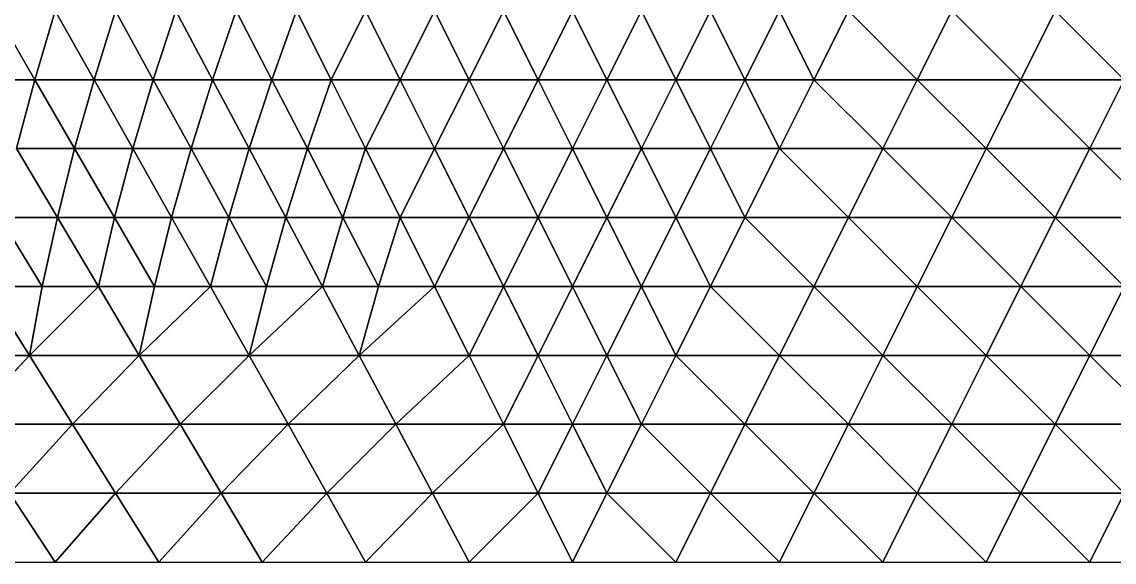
# Model space of a CAD drawing. Extents: x 100 to 350, y 100 to 150.
# Drawn here: x 225.02 to 249.77, y 100 to 112.25 of the extents above; entities that cross this region are included whole.
import ezdxf

# ---------------------------------------------------------------- set-up
doc = ezdxf.new("R2010")
doc.units = 0

msp = doc.modelspace()

# ---------------------------------------------------------------- linework, layer by layer
at = {"color": 1}
for p, q in [((225.317383, 110.9375), (224.414063, 112.5)), ((224.414063, 112.5), (225.317383, 110.9375)), ((225.78125, 112.5), (225.317383, 110.9375)), ((225.317383, 110.9375), (225.78125, 112.5)), ((226.660156, 110.9375), (225.78125, 112.5)), ((225.78125, 112.5), (226.660156, 110.9375)), ((226.660156, 110.9375), (227.148438, 112.5)), ((227.148438, 112.5), (226.660156, 110.9375)), ((227.148438, 112.5), (228.00293, 110.9375)), ((228.00293, 110.9375), (227.148438, 112.5)), ((228.00293, 110.9375), (228.515625, 112.5)), ((228.515625, 112.5), (228.00293, 110.9375)), ((228.515625, 112.5), (229.345703, 110.9375)), ((229.345703, 110.9375), (228.515625, 112.5)), ((229.882813, 112.5), (229.345703, 110.9375)), ((229.345703, 110.9375), (229.882813, 112.5)), ((230.688477, 110.9375), (229.882813, 112.5)), ((229.882813, 112.5), (230.688477, 110.9375)), ((231.25, 112.5), (230.688477, 110.9375)), ((230.688477, 110.9375), (231.25, 112.5)), ((232.03125, 110.9375), (231.25, 112.5)), ((231.25, 112.5), (232.03125, 110.9375)), ((232.8125, 112.5), (232.03125, 110.9375)), ((232.03125, 110.9375), (232.8125, 112.5)), ((232.8125, 112.5), (233.59375, 110.9375)), ((233.59375, 110.9375), (232.8125, 112.5)), ((233.59375, 110.9375), (234.375, 112.5)), ((234.375, 112.5), (233.59375, 110.9375)), ((235.15625, 110.9375), (234.375, 112.5)), ((234.375, 112.5), (235.15625, 110.9375)), ((235.15625, 110.9375), (235.9375, 112.5)), ((235.9375, 112.5), (235.15625, 110.9375)), ((236.71875, 110.9375), (235.9375, 112.5)), ((235.9375, 112.5), (236.71875, 110.9375)), ((237.5, 112.5), (236.71875, 110.9375)), ((236.71875, 110.9375), (237.5, 112.5)), ((238.28125, 110.9375), (237.5, 112.5)), ((237.5, 112.5), (238.28125, 110.9375)), ((238.28125, 110.9375), (239.0625, 112.5)), ((239.0625, 112.5), (238.28125, 110.9375)), ((239.0625, 112.5), (239.84375, 110.9375)), ((239.84375, 110.9375), (239.0625, 112.5)), ((240.625, 112.5), (239.84375, 110.9375)), ((239.84375, 110.9375), (240.625, 112.5)), ((241.40625, 110.9375), (240.625, 112.5)), ((240.625, 112.5), (241.40625, 110.9375)), ((241.40625, 110.9375), (242.1875, 112.5)), ((242.1875, 112.5), (241.40625, 110.9375)), ((242.1875, 112.5), (242.96875, 110.9375)), ((242.96875, 110.9375), (242.1875, 112.5)), ((242.96875, 110.9375), (243.75, 112.5)), ((243.75, 112.5), (242.96875, 110.9375)), ((245.3125, 110.9375), (243.75, 112.5)), ((243.75, 112.5), (245.3125, 110.9375)), ((246.09375, 112.5), (245.3125, 110.9375)), ((245.3125, 110.9375), (246.09375, 112.5)), ((247.65625, 110.9375), (246.09375, 112.5)), ((246.09375, 112.5), (247.65625, 110.9375)), ((248.4375, 112.5), (247.65625, 110.9375)), ((247.65625, 110.9375), (248.4375, 112.5)), ((250, 110.9375), (248.4375, 112.5)), ((248.4375, 112.5), (250, 110.9375)), ((223.974609, 110.9375), (225.317383, 110.9375)), ((225.317383, 110.9375), (223.974609, 110.9375)), ((225.317383, 110.9375), (224.902344, 109.375)), ((224.902344, 109.375), (225.317383, 110.9375)), ((226.220703, 109.375), (225.317383, 110.9375)), ((225.317383, 110.9375), (226.660156, 110.9375)), ((226.660156, 110.9375), (225.317383, 110.9375)), ((225.317383, 110.9375), (226.220703, 109.375)), ((226.660156, 110.9375), (226.220703, 109.375)), ((226.220703, 109.375), (226.660156, 110.9375)), ((227.539063, 109.375), (226.660156, 110.9375)), ((228.00293, 110.9375), (226.660156, 110.9375)), ((226.660156, 110.9375), (227.539063, 109.375)), ((226.660156, 110.9375), (228.00293, 110.9375)), ((227.539063, 109.375), (228.00293, 110.9375)), ((228.00293, 110.9375), (227.539063, 109.375)), ((228.00293, 110.9375), (229.345703, 110.9375)), ((228.857422, 109.375), (228.00293, 110.9375)), ((229.345703, 110.9375), (228.00293, 110.9375)), ((228.00293, 110.9375), (228.857422, 109.375)), ((229.345703, 110.9375), (228.857422, 109.375)), ((228.857422, 109.375), (229.345703, 110.9375)), ((229.345703, 110.9375), (230.688477, 110.9375)), ((230.175781, 109.375), (229.345703, 110.9375)), ((230.688477, 110.9375), (229.345703, 110.9375)), ((229.345703, 110.9375), (230.175781, 109.375)), ((230.688477, 110.9375), (230.175781, 109.375)), ((230.175781, 109.375), (230.688477, 110.9375)), ((232.03125, 110.9375), (230.688477, 110.9375)), ((230.688477, 110.9375), (231.494141, 109.375)), ((231.494141, 109.375), (230.688477, 110.9375)), ((230.688477, 110.9375), (232.03125, 110.9375)), ((231.494141, 109.375), (232.03125, 110.9375)), ((232.03125, 110.9375), (231.494141, 109.375)), ((232.03125, 110.9375), (232.8125, 109.375)), ((233.59375, 110.9375), (232.03125, 110.9375)), ((232.03125, 110.9375), (233.59375, 110.9375)), ((232.8125, 109.375), (232.03125, 110.9375)), ((233.59375, 110.9375), (232.8125, 109.375)), ((232.8125, 109.375), (233.59375, 110.9375)), ((235.15625, 110.9375), (233.59375, 110.9375)), ((233.59375, 110.9375), (234.375, 109.375)), ((234.375, 109.375), (233.59375, 110.9375)), ((233.59375, 110.9375), (235.15625, 110.9375)), ((234.375, 109.375), (235.15625, 110.9375)), ((235.15625, 110.9375), (234.375, 109.375)), ((235.15625, 110.9375), (236.71875, 110.9375)), ((236.71875, 110.9375), (235.15625, 110.9375)), ((235.15625, 110.9375), (235.9375, 109.375)), ((235.9375, 109.375), (235.15625, 110.9375)), ((236.71875, 110.9375), (235.9375, 109.375)), ((235.9375, 109.375), (236.71875, 110.9375)), ((236.71875, 110.9375), (237.5, 109.375)), ((238.28125, 110.9375), (236.71875, 110.9375)), ((237.5, 109.375), (236.71875, 110.9375)), ((236.71875, 110.9375), (238.28125, 110.9375)), ((237.5, 109.375), (238.28125, 110.9375)), ((238.28125, 110.9375), (237.5, 109.375)), ((239.84375, 110.9375), (238.28125, 110.9375)), ((238.28125, 110.9375), (239.0625, 109.375)), ((239.0625, 109.375), (238.28125, 110.9375)), ((238.28125, 110.9375), (239.84375, 110.9375)), ((239.0625, 109.375), (239.84375, 110.9375)), ((239.84375, 110.9375), (239.0625, 109.375)), ((240.625, 109.375), (239.84375, 110.9375)), ((239.84375, 110.9375), (241.40625, 110.9375)), ((241.40625, 110.9375), (239.84375, 110.9375)), ((239.84375, 110.9375), (240.625, 109.375)), ((240.625, 109.375), (241.40625, 110.9375)), ((241.40625, 110.9375), (240.625, 109.375)), ((242.1875, 109.375), (241.40625, 110.9375)), ((241.40625, 110.9375), (242.96875, 110.9375)), ((241.40625, 110.9375), (242.1875, 109.375)), ((242.96875, 110.9375), (241.40625, 110.9375)), ((242.96875, 110.9375), (242.1875, 109.375)), ((242.1875, 109.375), (242.96875, 110.9375)), ((245.3125, 110.9375), (242.96875, 110.9375)), ((242.96875, 110.9375), (244.53125, 109.375)), ((242.96875, 110.9375), (245.3125, 110.9375)), ((244.53125, 109.375), (242.96875, 110.9375)), ((244.53125, 109.375), (245.3125, 110.9375)), ((245.3125, 110.9375), (244.53125, 109.375)), ((245.3125, 110.9375), (247.65625, 110.9375)), ((246.875, 109.375), (245.3125, 110.9375)), ((245.3125, 110.9375), (246.875, 109.375)), ((247.65625, 110.9375), (245.3125, 110.9375)), ((247.65625, 110.9375), (246.875, 109.375)), ((246.875, 109.375), (247.65625, 110.9375)), ((247.65625, 110.9375), (250, 110.9375)), ((249.21875, 109.375), (247.65625, 110.9375)), ((250, 110.9375), (247.65625, 110.9375)), ((247.65625, 110.9375), (249.21875, 109.375)), ((250, 110.9375), (249.21875, 109.375)), ((249.21875, 109.375), (250, 110.9375)), ((224.902344, 109.375), (226.220703, 109.375)), ((226.220703, 109.375), (224.902344, 109.375)), ((224.902344, 109.375), (225.830078, 107.8125)), ((225.830078, 107.8125), (224.902344, 109.375)), ((226.220703, 109.375), (225.830078, 107.8125)), ((225.830078, 107.8125), (226.220703, 109.375)), ((227.124023, 107.8125), (226.220703, 109.375)), ((226.220703, 109.375), (227.539063, 109.375)), ((227.539063, 109.375), (226.220703, 109.375)), ((226.220703, 109.375), (227.124023, 107.8125)), ((227.124023, 107.8125), (227.539063, 109.375)), ((227.539063, 109.375), (227.124023, 107.8125)), ((227.539063, 109.375), (228.857422, 109.375)), ((228.857422, 109.375), (227.539063, 109.375)), ((227.539063, 109.375), (228.417969, 107.8125)), ((228.417969, 107.8125), (227.539063, 109.375)), ((228.857422, 109.375), (228.417969, 107.8125)), ((228.417969, 107.8125), (228.857422, 109.375)), ((229.711914, 107.8125), (228.857422, 109.375)), ((228.857422, 109.375), (230.175781, 109.375)), ((230.175781, 109.375), (228.857422, 109.375)), ((228.857422, 109.375), (229.711914, 107.8125)), ((230.175781, 109.375), (229.711914, 107.8125)), ((229.711914, 107.8125), (230.175781, 109.375)), ((230.175781, 109.375), (231.494141, 109.375)), ((231.005859, 107.8125), (230.175781, 109.375)), ((231.494141, 109.375), (230.175781, 109.375)), ((230.175781, 109.375), (231.005859, 107.8125)), ((231.005859, 107.8125), (231.494141, 109.375)), ((231.494141, 109.375), (231.005859, 107.8125)), ((231.494141, 109.375), (232.8125, 109.375)), ((232.299805, 107.8125), (231.494141, 109.375)), ((232.8125, 109.375), (231.494141, 109.375)), ((231.494141, 109.375), (232.299805, 107.8125)), ((232.8125, 109.375), (232.299805, 107.8125)), ((232.299805, 107.8125), (232.8125, 109.375)), ((232.8125, 109.375), (234.375, 109.375)), ((233.59375, 107.8125), (232.8125, 109.375)), ((234.375, 109.375), (232.8125, 109.375)), ((232.8125, 109.375), (233.59375, 107.8125)), ((233.59375, 107.8125), (234.375, 109.375)), ((234.375, 109.375), (233.59375, 107.8125)), ((234.375, 109.375), (235.15625, 107.8125)), ((235.9375, 109.375), (234.375, 109.375)), ((234.375, 109.375), (235.9375, 109.375)), ((235.15625, 107.8125), (234.375, 109.375)), ((235.9375, 109.375), (235.15625, 107.8125)), ((235.15625, 107.8125), (235.9375, 109.375)), ((235.9375, 109.375), (237.5, 109.375)), ((236.71875, 107.8125), (235.9375, 109.375)), ((237.5, 109.375), (235.9375, 109.375)), ((235.9375, 109.375), (236.71875, 107.8125)), ((236.71875, 107.8125), (237.5, 109.375)), ((237.5, 109.375), (236.71875, 107.8125)), ((237.5, 109.375), (239.0625, 109.375)), ((238.28125, 107.8125), (237.5, 109.375)), ((239.0625, 109.375), (237.5, 109.375)), ((237.5, 109.375), (238.28125, 107.8125)), ((239.0625, 109.375), (238.28125, 107.8125)), ((238.28125, 107.8125), (239.0625, 109.375)), ((239.0625, 109.375), (240.625, 109.375)), ((239.84375, 107.8125), (239.0625, 109.375)), ((240.625, 109.375), (239.0625, 109.375)), ((239.0625, 109.375), (239.84375, 107.8125)), ((239.84375, 107.8125), (240.625, 109.375)), ((240.625, 109.375), (239.84375, 107.8125)), ((240.625, 109.375), (241.40625, 107.8125)), ((242.1875, 109.375), (240.625, 109.375)), ((240.625, 109.375), (242.1875, 109.375)), ((241.40625, 107.8125), (240.625, 109.375)), ((242.1875, 109.375), (241.40625, 107.8125)), ((241.40625, 107.8125), (242.1875, 109.375)), ((243.75, 107.8125), (242.1875, 109.375)), ((242.1875, 109.375), (244.53125, 109.375)), ((244.53125, 109.375), (242.1875, 109.375)), ((242.1875, 109.375), (243.75, 107.8125)), ((243.75, 107.8125), (244.53125, 109.375)), ((244.53125, 109.375), (243.75, 107.8125)), ((244.53125, 109.375), (246.875, 109.375)), ((246.875, 109.375), (244.53125, 109.375)), ((244.53125, 109.375), (246.09375, 107.8125)), ((246.09375, 107.8125), (244.53125, 109.375)), ((246.09375, 107.8125), (246.875, 109.375)), ((246.875, 109.375), (246.09375, 107.8125)), ((249.21875, 109.375), (246.875, 109.375)), ((246.875, 109.375), (248.4375, 107.8125)), ((246.875, 109.375), (249.21875, 109.375)), ((248.4375, 107.8125), (246.875, 109.375)), ((249.21875, 109.375), (248.4375, 107.8125)), ((248.4375, 107.8125), (249.21875, 109.375)), ((250.78125, 107.8125), (249.21875, 109.375)), ((249.21875, 109.375), (251.5625, 109.375)), ((251.5625, 109.375), (249.21875, 109.375)), ((249.21875, 109.375), (250.78125, 107.8125)), ((224.536133, 107.8125), (225.830078, 107.8125)), ((225.488281, 106.25), (224.536133, 107.8125)), ((225.830078, 107.8125), (224.536133, 107.8125)), ((224.536133, 107.8125), (225.488281, 106.25)), ((225.830078, 107.8125), (225.488281, 106.25)), ((225.488281, 106.25), (225.830078, 107.8125)), ((225.830078, 107.8125), (227.124023, 107.8125)), ((227.124023, 107.8125), (225.830078, 107.8125)), ((225.830078, 107.8125), (226.757813, 106.25)), ((226.757813, 106.25), (225.830078, 107.8125)), ((226.757813, 106.25), (227.124023, 107.8125)), ((227.124023, 107.8125), (226.757813, 106.25)), ((227.124023, 107.8125), (228.417969, 107.8125)), ((228.027344, 106.25), (227.124023, 107.8125)), ((228.417969, 107.8125), (227.124023, 107.8125)), ((227.124023, 107.8125), (228.027344, 106.25)), ((228.417969, 107.8125), (228.027344, 106.25)), ((228.027344, 106.25), (228.417969, 107.8125)), ((228.417969, 107.8125), (229.711914, 107.8125)), ((229.296875, 106.25), (228.417969, 107.8125)), ((229.711914, 107.8125), (228.417969, 107.8125)), ((228.417969, 107.8125), (229.296875, 106.25)), ((229.711914, 107.8125), (229.296875, 106.25)), ((229.296875, 106.25), (229.711914, 107.8125)), ((231.005859, 107.8125), (229.711914, 107.8125)), ((229.711914, 107.8125), (230.566406, 106.25)), ((230.566406, 106.25), (229.711914, 107.8125)), ((229.711914, 107.8125), (231.005859, 107.8125)), ((230.566406, 106.25), (231.005859, 107.8125)), ((231.005859, 107.8125), (230.566406, 106.25)), ((231.005859, 107.8125), (232.299805, 107.8125)), ((232.299805, 107.8125), (231.005859, 107.8125)), ((231.005859, 107.8125), (231.835938, 106.25)), ((231.835938, 106.25), (231.005859, 107.8125)), ((232.299805, 107.8125), (231.835938, 106.25)), ((231.835938, 106.25), (232.299805, 107.8125)), ((233.59375, 107.8125), (232.299805, 107.8125)), ((232.299805, 107.8125), (233.105469, 106.25)), ((233.105469, 106.25), (232.299805, 107.8125)), ((232.299805, 107.8125), (233.59375, 107.8125)), ((233.105469, 106.25), (233.59375, 107.8125)), ((233.59375, 107.8125), (233.105469, 106.25)), ((235.15625, 107.8125), (233.59375, 107.8125)), ((233.59375, 107.8125), (234.375, 106.25)), ((233.59375, 107.8125), (235.15625, 107.8125)), ((234.375, 106.25), (233.59375, 107.8125)), ((235.15625, 107.8125), (234.375, 106.25)), ((234.375, 106.25), (235.15625, 107.8125)), ((235.15625, 107.8125), (235.9375, 106.25)), ((236.71875, 107.8125), (235.15625, 107.8125)), ((235.9375, 106.25), (235.15625, 107.8125)), ((235.15625, 107.8125), (236.71875, 107.8125)), ((235.9375, 106.25), (236.71875, 107.8125)), ((236.71875, 107.8125), (235.9375, 106.25)), ((237.5, 106.25), (236.71875, 107.8125)), ((236.71875, 107.8125), (238.28125, 107.8125)), ((238.28125, 107.8125), (236.71875, 107.8125)), ((236.71875, 107.8125), (237.5, 106.25)), ((238.28125, 107.8125), (237.5, 106.25)), ((237.5, 106.25), (238.28125, 107.8125)), ((238.28125, 107.8125), (239.0625, 106.25)), ((239.84375, 107.8125), (238.28125, 107.8125)), ((239.0625, 106.25), (238.28125, 107.8125)), ((238.28125, 107.8125), (239.84375, 107.8125)), ((239.0625, 106.25), (239.84375, 107.8125)), ((239.84375, 107.8125), (239.0625, 106.25)), ((241.40625, 107.8125), (239.84375, 107.8125)), ((239.84375, 107.8125), (240.625, 106.25)), ((240.625, 106.25), (239.84375, 107.8125)), ((239.84375, 107.8125), (241.40625, 107.8125)), ((240.625, 106.25), (241.40625, 107.8125)), ((241.40625, 107.8125), (240.625, 106.25)), ((242.96875, 106.25), (241.40625, 107.8125)), ((241.40625, 107.8125), (243.75, 107.8125)), ((243.75, 107.8125), (241.40625, 107.8125)), ((241.40625, 107.8125), (242.96875, 106.25)), ((243.75, 107.8125), (242.96875, 106.25)), ((242.96875, 106.25), (243.75, 107.8125)), ((245.3125, 106.25), (243.75, 107.8125)), ((246.09375, 107.8125), (243.75, 107.8125)), ((243.75, 107.8125), (245.3125, 106.25)), ((243.75, 107.8125), (246.09375, 107.8125)), ((245.3125, 106.25), (246.09375, 107.8125)), ((246.09375, 107.8125), (245.3125, 106.25)), ((246.09375, 107.8125), (247.65625, 106.25)), ((248.4375, 107.8125), (246.09375, 107.8125)), ((246.09375, 107.8125), (248.4375, 107.8125)), ((247.65625, 106.25), (246.09375, 107.8125)), ((247.65625, 106.25), (248.4375, 107.8125)), ((248.4375, 107.8125), (247.65625, 106.25)), ((248.4375, 107.8125), (250.78125, 107.8125)), ((248.4375, 107.8125), (250, 106.25)), ((250.78125, 107.8125), (248.4375, 107.8125)), ((250, 106.25), (248.4375, 107.8125)), ((225.195313, 104.6875), (224.21875, 106.25)), ((224.21875, 106.25), (225.488281, 106.25)), ((225.488281, 106.25), (224.21875, 106.25)), ((224.21875, 106.25), (225.195313, 104.6875)), ((225.488281, 106.25), (225.195313, 104.6875)), ((225.195313, 104.6875), (226.757813, 106.25)), ((226.757813, 106.25), (225.195313, 104.6875)), ((225.195313, 104.6875), (225.488281, 106.25)), ((226.757813, 106.25), (225.488281, 106.25)), ((225.488281, 106.25), (226.757813, 106.25)), ((227.685547, 104.6875), (226.757813, 106.25)), ((226.757813, 106.25), (228.027344, 106.25)), ((228.027344, 106.25), (226.757813, 106.25)), ((226.757813, 106.25), (227.685547, 104.6875)), ((228.027344, 106.25), (227.685547, 104.6875)), ((227.685547, 104.6875), (229.296875, 106.25)), ((229.296875, 106.25), (227.685547, 104.6875)), ((227.685547, 104.6875), (228.027344, 106.25)), ((229.296875, 106.25), (228.027344, 106.25)), ((228.027344, 106.25), (229.296875, 106.25)), ((230.566406, 106.25), (229.296875, 106.25)), ((229.296875, 106.25), (230.175781, 104.6875)), ((230.175781, 104.6875), (229.296875, 106.25)), ((229.296875, 106.25), (230.566406, 106.25)), ((230.175781, 104.6875), (230.566406, 106.25)), ((231.835938, 106.25), (230.175781, 104.6875)), ((230.566406, 106.25), (230.175781, 104.6875)), ((230.175781, 104.6875), (231.835938, 106.25)), ((230.566406, 106.25), (231.835938, 106.25)), ((231.835938, 106.25), (230.566406, 106.25)), ((231.835938, 106.25), (233.105469, 106.25)), ((232.666016, 104.6875), (231.835938, 106.25)), ((233.105469, 106.25), (231.835938, 106.25)), ((231.835938, 106.25), (232.666016, 104.6875)), ((232.666016, 104.6875), (233.105469, 106.25)), ((234.375, 106.25), (232.666016, 104.6875)), ((233.105469, 106.25), (232.666016, 104.6875)), ((232.666016, 104.6875), (234.375, 106.25)), ((233.105469, 106.25), (234.375, 106.25)), ((234.375, 106.25), (233.105469, 106.25)), ((234.375, 106.25), (235.9375, 106.25)), ((235.15625, 104.6875), (234.375, 106.25)), ((235.9375, 106.25), (234.375, 106.25)), ((234.375, 106.25), (235.15625, 104.6875)), ((235.15625, 104.6875), (235.9375, 106.25)), ((235.9375, 106.25), (235.15625, 104.6875)), ((237.5, 106.25), (235.9375, 106.25)), ((235.9375, 106.25), (236.71875, 104.6875)), ((235.9375, 106.25), (237.5, 106.25)), ((236.71875, 104.6875), (235.9375, 106.25)), ((236.71875, 104.6875), (237.5, 106.25)), ((237.5, 106.25), (236.71875, 104.6875)), ((237.5, 106.25), (239.0625, 106.25)), ((239.0625, 106.25), (237.5, 106.25)), ((237.5, 106.25), (238.28125, 104.6875)), ((238.28125, 104.6875), (237.5, 106.25)), ((239.0625, 106.25), (238.28125, 104.6875)), ((238.28125, 104.6875), (239.0625, 106.25)), ((239.84375, 104.6875), (239.0625, 106.25)), ((239.0625, 106.25), (240.625, 106.25)), ((239.0625, 106.25), (239.84375, 104.6875)), ((240.625, 106.25), (239.0625, 106.25)), ((240.625, 106.25), (239.84375, 104.6875)), ((239.84375, 104.6875), (240.625, 106.25)), ((240.625, 106.25), (242.96875, 106.25)), ((242.96875, 106.25), (240.625, 106.25)), ((240.625, 106.25), (242.1875, 104.6875)), ((242.1875, 104.6875), (240.625, 106.25)), ((242.1875, 104.6875), (242.96875, 106.25)), ((242.96875, 106.25), (242.1875, 104.6875)), ((242.96875, 106.25), (245.3125, 106.25)), ((245.3125, 106.25), (242.96875, 106.25)), ((242.96875, 106.25), (244.53125, 104.6875)), ((244.53125, 104.6875), (242.96875, 106.25)), ((244.53125, 104.6875), (245.3125, 106.25)), ((245.3125, 106.25), (244.53125, 104.6875)), ((247.65625, 106.25), (245.3125, 106.25)), ((245.3125, 106.25), (246.875, 104.6875)), ((246.875, 104.6875), (245.3125, 106.25)), ((245.3125, 106.25), (247.65625, 106.25)), ((246.875, 104.6875), (247.65625, 106.25)), ((247.65625, 106.25), (246.875, 104.6875)), ((250, 106.25), (247.65625, 106.25)), ((247.65625, 106.25), (249.21875, 104.6875)), ((249.21875, 104.6875), (247.65625, 106.25)), ((247.65625, 106.25), (250, 106.25)), ((249.21875, 104.6875), (250, 106.25)), ((250, 106.25), (249.21875, 104.6875)), ((225.195313, 104.6875), (222.705078, 104.6875)), ((222.705078, 104.6875), (225.195313, 104.6875)), ((223.730469, 103.125), (225.195313, 104.6875)), ((225.195313, 104.6875), (223.730469, 103.125)), ((225.195313, 104.6875), (227.685547, 104.6875)), ((227.685547, 104.6875), (225.195313, 104.6875)), ((225.195313, 104.6875), (226.171875, 103.125)), ((226.171875, 103.125), (225.195313, 104.6875)), ((226.171875, 103.125), (227.685547, 104.6875)), ((227.685547, 104.6875), (226.171875, 103.125)), ((227.685547, 104.6875), (230.175781, 104.6875)), ((230.175781, 104.6875), (227.685547, 104.6875)), ((227.685547, 104.6875), (228.613281, 103.125)), ((228.613281, 103.125), (227.685547, 104.6875)), ((228.613281, 103.125), (230.175781, 104.6875)), ((230.175781, 104.6875), (228.613281, 103.125)), ((232.666016, 104.6875), (230.175781, 104.6875)), ((230.175781, 104.6875), (231.054688, 103.125)), ((231.054688, 103.125), (230.175781, 104.6875)), ((230.175781, 104.6875), (232.666016, 104.6875)), ((232.666016, 104.6875), (231.054688, 103.125)), ((231.054688, 103.125), (232.666016, 104.6875)), ((233.496094, 103.125), (232.666016, 104.6875)), ((235.15625, 104.6875), (232.666016, 104.6875)), ((232.666016, 104.6875), (233.496094, 103.125)), ((232.666016, 104.6875), (235.15625, 104.6875)), ((235.15625, 104.6875), (233.496094, 103.125)), ((233.496094, 103.125), (235.15625, 104.6875)), ((235.9375, 103.125), (235.15625, 104.6875)), ((236.71875, 104.6875), (235.15625, 104.6875)), ((235.15625, 104.6875), (235.9375, 103.125)), ((235.15625, 104.6875), (236.71875, 104.6875)), ((235.9375, 103.125), (236.71875, 104.6875)), ((236.71875, 104.6875), (235.9375, 103.125)), ((236.71875, 104.6875), (237.5, 103.125)), ((238.28125, 104.6875), (236.71875, 104.6875)), ((236.71875, 104.6875), (238.28125, 104.6875)), ((237.5, 103.125), (236.71875, 104.6875)), ((238.28125, 104.6875), (237.5, 103.125)), ((237.5, 103.125), (238.28125, 104.6875)), ((238.28125, 104.6875), (239.84375, 104.6875)), ((238.28125, 104.6875), (239.0625, 103.125)), ((239.84375, 104.6875), (238.28125, 104.6875)), ((239.0625, 103.125), (238.28125, 104.6875)), ((239.84375, 104.6875), (239.0625, 103.125)), ((239.0625, 103.125), (239.84375, 104.6875)), ((241.40625, 103.125), (239.84375, 104.6875)), ((242.1875, 104.6875), (239.84375, 104.6875)), ((239.84375, 104.6875), (241.40625, 103.125)), ((239.84375, 104.6875), (242.1875, 104.6875)), ((241.40625, 103.125), (242.1875, 104.6875)), ((242.1875, 104.6875), (241.40625, 103.125)), ((242.1875, 104.6875), (243.75, 103.125)), ((244.53125, 104.6875), (242.1875, 104.6875)), ((242.1875, 104.6875), (244.53125, 104.6875)), ((243.75, 103.125), (242.1875, 104.6875)), ((243.75, 103.125), (244.53125, 104.6875)), ((244.53125, 104.6875), (243.75, 103.125)), ((246.875, 104.6875), (244.53125, 104.6875)), ((244.53125, 104.6875), (246.09375, 103.125)), ((246.09375, 103.125), (244.53125, 104.6875)), ((244.53125, 104.6875), (246.875, 104.6875)), ((246.09375, 103.125), (246.875, 104.6875)), ((246.875, 104.6875), (246.09375, 103.125)), ((246.875, 104.6875), (248.4375, 103.125)), ((249.21875, 104.6875), (246.875, 104.6875)), ((246.875, 104.6875), (249.21875, 104.6875)), ((248.4375, 103.125), (246.875, 104.6875)), ((248.4375, 103.125), (249.21875, 104.6875)), ((249.21875, 104.6875), (248.4375, 103.125)), ((251.5625, 104.6875), (249.21875, 104.6875)), ((249.21875, 104.6875), (250.78125, 103.125)), ((249.21875, 104.6875), (251.5625, 104.6875)), ((250.78125, 103.125), (249.21875, 104.6875)), ((226.171875, 103.125), (223.730469, 103.125)), ((223.730469, 103.125), (226.171875, 103.125)), ((224.755859, 101.5625), (226.171875, 103.125)), ((226.171875, 103.125), (224.755859, 101.5625)), ((228.613281, 103.125), (226.171875, 103.125)), ((226.171875, 103.125), (227.148438, 101.5625)), ((227.148438, 101.5625), (226.171875, 103.125)), ((226.171875, 103.125), (228.613281, 103.125)), ((227.148438, 101.5625), (228.613281, 103.125)), ((228.613281, 103.125), (227.148438, 101.5625)), ((231.054688, 103.125), (228.613281, 103.125)), ((228.613281, 103.125), (229.541016, 101.5625)), ((229.541016, 101.5625), (228.613281, 103.125)), ((228.613281, 103.125), (231.054688, 103.125)), ((229.541016, 101.5625), (231.054688, 103.125)), ((231.054688, 103.125), (229.541016, 101.5625)), ((231.054688, 103.125), (233.496094, 103.125)), ((233.496094, 103.125), (231.054688, 103.125)), ((231.054688, 103.125), (231.933594, 101.5625)), ((231.933594, 101.5625), (231.054688, 103.125)), ((233.496094, 103.125), (231.933594, 101.5625)), ((231.933594, 101.5625), (233.496094, 103.125)), ((235.9375, 103.125), (233.496094, 103.125)), ((233.496094, 103.125), (234.326172, 101.5625)), ((234.326172, 101.5625), (233.496094, 103.125)), ((233.496094, 103.125), (235.9375, 103.125)), ((234.326172, 101.5625), (235.9375, 103.125)), ((235.9375, 103.125), (234.326172, 101.5625)), ((236.71875, 101.5625), (235.9375, 103.125)), ((237.5, 103.125), (235.9375, 103.125)), ((235.9375, 103.125), (236.71875, 101.5625)), ((235.9375, 103.125), (237.5, 103.125)), ((237.5, 103.125), (236.71875, 101.5625)), ((236.71875, 101.5625), (237.5, 103.125)), ((237.5, 103.125), (238.28125, 101.5625)), ((239.0625, 103.125), (237.5, 103.125)), ((237.5, 103.125), (239.0625, 103.125)), ((238.28125, 101.5625), (237.5, 103.125)), ((238.28125, 101.5625), (239.0625, 103.125)), ((239.0625, 103.125), (238.28125, 101.5625)), ((240.625, 101.5625), (239.0625, 103.125)), ((239.0625, 103.125), (241.40625, 103.125)), ((241.40625, 103.125), (239.0625, 103.125)), ((239.0625, 103.125), (240.625, 101.5625)), ((241.40625, 103.125), (240.625, 101.5625)), ((240.625, 101.5625), (241.40625, 103.125)), ((242.96875, 101.5625), (241.40625, 103.125)), ((243.75, 103.125), (241.40625, 103.125)), ((241.40625, 103.125), (242.96875, 101.5625)), ((241.40625, 103.125), (243.75, 103.125)), ((243.75, 103.125), (242.96875, 101.5625)), ((242.96875, 101.5625), (243.75, 103.125)), ((245.3125, 101.5625), (243.75, 103.125)), ((243.75, 103.125), (246.09375, 103.125)), ((246.09375, 103.125), (243.75, 103.125)), ((243.75, 103.125), (245.3125, 101.5625)), ((246.09375, 103.125), (245.3125, 101.5625)), ((245.3125, 101.5625), (246.09375, 103.125)), ((248.4375, 103.125), (246.09375, 103.125)), ((246.09375, 103.125), (247.65625, 101.5625)), ((247.65625, 101.5625), (246.09375, 103.125)), ((246.09375, 103.125), (248.4375, 103.125)), ((248.4375, 103.125), (247.65625, 101.5625)), ((247.65625, 101.5625), (248.4375, 103.125)), ((250, 101.5625), (248.4375, 103.125)), ((248.4375, 103.125), (250.78125, 103.125)), ((250.78125, 103.125), (248.4375, 103.125)), ((248.4375, 103.125), (250, 101.5625)), ((224.755859, 101.5625), (227.148438, 101.5625)), ((227.148438, 101.5625), (224.755859, 101.5625)), ((224.755859, 101.5625), (225.78125, 100)), ((225.78125, 100), (224.755859, 101.5625)), ((225.78125, 100), (227.148438, 101.5625)), ((227.148438, 101.5625), (225.78125, 100)), ((227.148438, 101.5625), (229.541016, 101.5625)), ((229.541016, 101.5625), (227.148438, 101.5625)), ((227.148438, 101.5625), (228.125, 100)), ((228.125, 100), (227.148438, 101.5625)), ((228.125, 100), (229.541016, 101.5625)), ((229.541016, 101.5625), (228.125, 100)), ((229.541016, 101.5625), (231.933594, 101.5625)), ((231.933594, 101.5625), (229.541016, 101.5625)), ((229.541016, 101.5625), (230.46875, 100)), ((230.46875, 100), (229.541016, 101.5625)), ((230.46875, 100), (231.933594, 101.5625)), ((231.933594, 101.5625), (230.46875, 100)), ((231.933594, 101.5625), (234.326172, 101.5625)), ((234.326172, 101.5625), (231.933594, 101.5625)), ((231.933594, 101.5625), (232.8125, 100)), ((232.8125, 100), (231.933594, 101.5625)), ((232.8125, 100), (234.326172, 101.5625)), ((234.326172, 101.5625), (232.8125, 100)), ((236.71875, 101.5625), (234.326172, 101.5625)), ((234.326172, 101.5625), (235.15625, 100)), ((235.15625, 100), (234.326172, 101.5625)), ((234.326172, 101.5625), (236.71875, 101.5625)), ((236.71875, 101.5625), (235.15625, 100)), ((235.15625, 100), (236.71875, 101.5625)), ((237.5, 100), (236.71875, 101.5625)), ((236.71875, 101.5625), (237.5, 100)), ((238.28125, 101.5625), (236.71875, 101.5625)), ((236.71875, 101.5625), (238.28125, 101.5625)), ((238.28125, 101.5625), (237.5, 100)), ((237.5, 100), (238.28125, 101.5625)), ((240.625, 101.5625), (238.28125, 101.5625)), ((238.28125, 101.5625), (239.84375, 100)), ((238.28125, 101.5625), (240.625, 101.5625)), ((239.84375, 100), (238.28125, 101.5625)), ((239.84375, 100), (240.625, 101.5625)), ((240.625, 101.5625), (239.84375, 100)), ((240.625, 101.5625), (242.96875, 101.5625)), ((242.1875, 100), (240.625, 101.5625)), ((240.625, 101.5625), (242.1875, 100)), ((242.96875, 101.5625), (240.625, 101.5625)), ((242.96875, 101.5625), (242.1875, 100)), ((242.1875, 100), (242.96875, 101.5625)), ((244.53125, 100), (242.96875, 101.5625)), ((242.96875, 101.5625), (245.3125, 101.5625)), ((245.3125, 101.5625), (242.96875, 101.5625)), ((242.96875, 101.5625), (244.53125, 100)), ((245.3125, 101.5625), (244.53125, 100)), ((244.53125, 100), (245.3125, 101.5625)), ((246.875, 100), (245.3125, 101.5625)), ((245.3125, 101.5625), (247.65625, 101.5625)), ((245.3125, 101.5625), (246.875, 100)), ((247.65625, 101.5625), (245.3125, 101.5625)), ((247.65625, 101.5625), (246.875, 100)), ((246.875, 100), (247.65625, 101.5625)), ((250, 101.5625), (247.65625, 101.5625)), ((247.65625, 101.5625), (249.21875, 100)), ((247.65625, 101.5625), (250, 101.5625)), ((249.21875, 100), (247.65625, 101.5625)), ((249.21875, 100), (250, 101.5625)), ((250, 101.5625), (249.21875, 100))]:
    msp.add_line(p, q, dxfattribs=at)
at = {"color": 7}
for p, q in [((223.4375, 100), (225.78125, 100)), ((225.78125, 100), (228.125, 100)), ((228.125, 100), (230.46875, 100)), ((230.46875, 100), (232.8125, 100)), ((232.8125, 100), (235.15625, 100)), ((235.15625, 100), (237.5, 100)), ((237.5, 100), (239.84375, 100)), ((239.84375, 100), (242.1875, 100)), ((242.1875, 100), (244.53125, 100)), ((244.53125, 100), (246.875, 100)), ((246.875, 100), (249.21875, 100)), ((249.21875, 100), (251.5625, 100))]:
    msp.add_line(p, q, dxfattribs=at)

doc.saveas('drawing.dxf')
